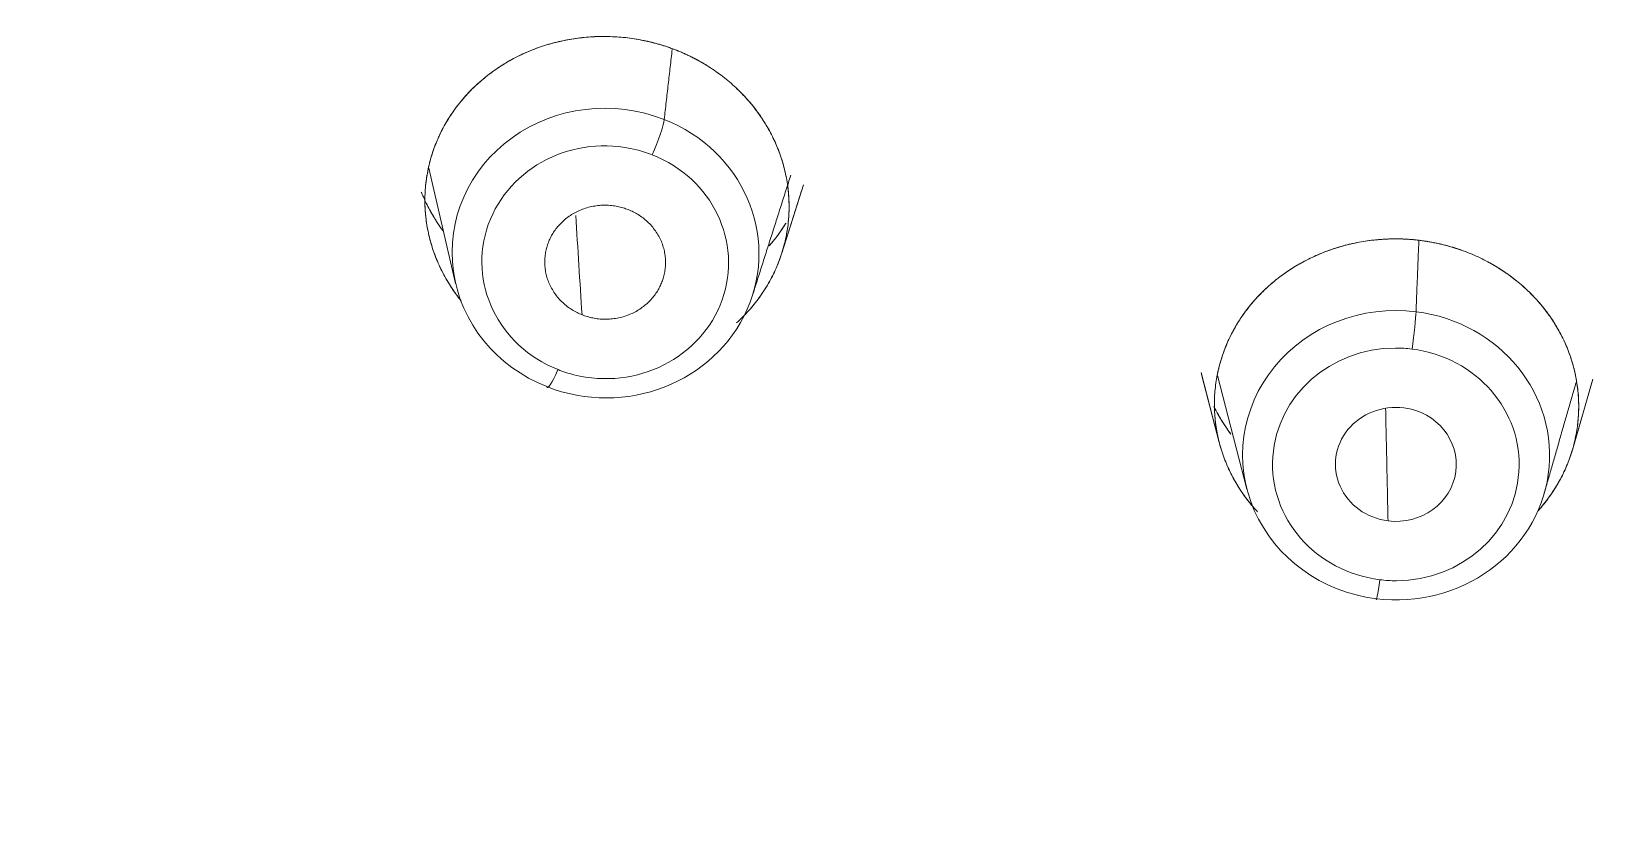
# Model space of a CAD drawing. Extents: x 5217 to 6345, y 0 to 827.
# Drawn here: x 5739.63 to 5755.17, y 460.3 to 468.15 of the extents above; entities that cross this region are included whole.
import ezdxf

# ---------------------------------------------------------------- set-up
doc = ezdxf.new("R2010")
doc.units = 0
doc.header["$LTSCALE"] = 30
doc.header["$MEASUREMENT"] = 0
doc.layers.add('1', color=7, linetype='CONTINUOUS')

msp = doc.modelspace()

# ---------------------------------------------------------------- linework, layer by layer
at = {"layer": '1', "color": 7, "linetype": 'Continuous', "lineweight": 18}
for p, q in [((5743.574, 466.795), (5743.84, 465.65)), ((5747.079, 465.952), (5747.296, 466.63)), ((5747.079, 465.952), (5747.276, 466.569)), ((5751.244, 464.767), (5751.424, 464.07)), ((5751.249, 464.746), (5751.424, 464.07)), ((5751.406, 464.737), (5751.699, 463.607)), ((5754.935, 464.01), (5755.133, 464.7)), ((5754.935, 464.01), (5755.124, 464.668))]:
    msp.add_line(p, q, dxfattribs=at)
for centre, major_axis, ratio, start_param, end_param in [((5757.244, 496.519), (-59.628, 0), 0.953717, 0, 1.529457), ((5757.244, 496.519), (-59.628, 0), 0.953717, 0, 1.529457), ((5745.328, 465.952), (-1.523, 0.061), 0.94344, 4.357922, 7.499515), ((5745.328, 465.952), (-1.523, 0.061), 0.94344, 1.21633, 4.357922), ((5753.18, 463.945), (-1.524, 0.021), 0.942731, 4.594443, 7.736036), ((5753.18, 463.945), (-1.524, 0.021), 0.942731, 1.452851, 4.594443), ((5753.178, 463.854), (-0.6, 0.008), 0.942731, 4.594443, 7.736036), ((5753.178, 463.854), (-0.6, 0.008), 0.942731, 1.452851, 4.594443)]:
    msp.add_ellipse(centre, major_axis=major_axis, ratio=ratio, start_param=start_param, end_param=end_param, dxfattribs=at)
at = {"layer": '1', "color": 7, "linetype": 'Continuous', "lineweight": 13}
for centre, major_axis, ratio, start_param, end_param in [((5745.797, 467.027), (-0.11, -0.279), 0.115075, 1.252435, 2.735123), ((5745.325, 465.861), (-1.224, 0.049), 0.94344, 4.493472, 7.499515), ((5745.325, 465.861), (-1.224, 0.049), 0.94344, 1.351879, 4.357922), ((5745.325, 465.861), (-1.224, 0.049), 0.94344, 4.357922, 4.493472), ((5753.34, 465.099), (0.037, 0.298), 0.03925, 4.374505, 5.857193), ((5753.178, 463.854), (-1.225, 0.017), 0.942731, 4.729993, 7.736036), ((5753.178, 463.854), (-1.225, 0.017), 0.942731, 4.594443, 4.729993), ((5753.178, 463.854), (-1.225, 0.017), 0.942731, 1.5884, 4.594443), ((5744.86, 464.894), (-0.11, -0.279), 0.115075, 6.052933, 7.535621), ((5745.325, 465.861), (-1.224, 0.049), 0.94344, 1.21633, 1.351879), ((5753.02, 462.809), (-0.037, -0.298), 0.03925, 6.03341, 7.516098), ((5753.178, 463.854), (-1.225, 0.017), 0.942731, 1.452851, 1.5884)]:
    msp.add_ellipse(centre, major_axis=major_axis, ratio=ratio, start_param=start_param, end_param=end_param, dxfattribs=at)
at = {"layer": '1', "color": 7, "linetype": 'Continuous', "lineweight": 18}
for points, knots in [([(5759.712, 439.668), (5760.292, 439.691), (5761.968, 439.78), (5764.735, 440.04), (5767.995, 440.52), (5771.222, 441.172), (5774.407, 441.992), (5777.54, 442.979), (5780.611, 444.129), (5783.61, 445.439), (5786.529, 446.905), (5789.359, 448.523), (5792.092, 450.287), (5794.718, 452.192), (5797.229, 454.232), (5799.619, 456.402), (5801.88, 458.694), (5804.005, 461.101), (5805.987, 463.617), (5807.821, 466.233), (5809.501, 468.942), (5811.021, 471.735), (5812.378, 474.604), (5813.566, 477.54), (5814.583, 480.534), (5815.426, 483.576), (5816.091, 486.659), (5816.577, 489.772), (5816.882, 492.905), (5817.005, 496.05), (5816.947, 499.196), (5816.706, 502.335), (5816.285, 505.456), (5815.684, 508.55), (5814.904, 511.608), (5813.949, 514.62), (5812.822, 517.578), (5811.525, 520.471), (5810.063, 523.292), (5808.44, 526.031), (5806.66, 528.681), (5804.731, 531.234), (5802.657, 533.681), (5800.444, 536.015), (5798.1, 538.229), (5795.631, 540.316), (5793.045, 542.27), (5790.35, 544.085), (5787.555, 545.755), (5784.667, 547.276), (5781.695, 548.643), (5778.649, 549.85), (5775.538, 550.896), (5772.371, 551.776), (5769.157, 552.489), (5765.908, 553.031), (5762.632, 553.401), (5759.34, 553.598), (5756.041, 553.622), (5752.746, 553.471), (5749.464, 553.148), (5746.207, 552.652), (5742.982, 551.986), (5739.802, 551.151), (5736.674, 550.149), (5733.609, 548.985), (5730.617, 547.661), (5727.705, 546.181), (5724.883, 544.551), (5722.16, 542.774), (5719.544, 540.857), (5717.043, 538.805), (5714.664, 536.624), (5712.415, 534.322), (5710.302, 531.904), (5708.333, 529.379), (5706.512, 526.755), (5704.847, 524.038), (5703.34, 521.238), (5701.998, 518.363), (5700.825, 515.422), (5699.823, 512.423), (5698.996, 509.377), (5698.347, 506.291), (5697.877, 503.176), (5697.588, 500.041), (5697.48, 496.896), (5697.555, 493.75), (5697.811, 490.612), (5698.249, 487.493), (5698.866, 484.402), (5699.661, 481.348), (5700.631, 478.34), (5701.774, 475.388), (5703.085, 472.5), (5704.562, 469.686), (5706.199, 466.954), (5707.991, 464.313), (5709.934, 461.769), (5712.021, 459.332), (5714.245, 457.008), (5716.601, 454.805), (5719.08, 452.73), (5721.676, 450.788), (5724.38, 448.985), (5727.184, 447.328), (5730.08, 445.82), (5733.058, 444.468), (5736.111, 443.274), (5739.227, 442.243), (5742.399, 441.377), (5745.616, 440.68), (5748.868, 440.153), (5751.926, 439.822), (5753.898, 439.702), (5754.776, 439.668)], [0, 0, 0, 0, 0.004702, 0.013606, 0.022511, 0.031416, 0.040321, 0.049226, 0.058131, 0.067035, 0.07594, 0.084844, 0.093748, 0.102652, 0.111556, 0.120459, 0.129362, 0.138265, 0.147168, 0.15607, 0.164972, 0.173874, 0.182775, 0.191676, 0.200577, 0.209478, 0.218378, 0.227279, 0.236179, 0.245079, 0.253978, 0.262878, 0.271778, 0.280678, 0.289578, 0.298478, 0.307379, 0.316279, 0.32518, 0.334081, 0.342982, 0.351884, 0.360785, 0.369687, 0.37859, 0.387493, 0.396396, 0.405299, 0.414202, 0.423106, 0.43201, 0.440914, 0.449818, 0.458723, 0.467628, 0.476532, 0.485437, 0.494342, 0.503247, 0.512152, 0.521057, 0.529962, 0.538867, 0.547772, 0.556677, 0.565582, 0.574486, 0.583391, 0.592295, 0.601199, 0.610103, 0.619007, 0.62791, 0.636813, 0.645716, 0.654619, 0.663521, 0.672423, 0.681325, 0.690226, 0.699127, 0.708028, 0.716929, 0.725829, 0.734729, 0.743629, 0.752529, 0.761429, 0.770329, 0.779229, 0.788129, 0.797029, 0.805929, 0.814829, 0.82373, 0.832631, 0.841532, 0.850433, 0.859334, 0.868236, 0.877138, 0.886041, 0.894944, 0.903847, 0.91275, 0.921653, 0.930557, 0.939461, 0.948365, 0.95727, 0.966174, 0.975079, 0.983983, 0.992888, 1, 1, 1, 1]), ([(5793.07, 451.033), (5793.622, 451.416), (5795.04, 452.443), (5797.228, 454.234), (5799.62, 456.401), (5801.88, 458.694), (5804.005, 461.101), (5805.987, 463.617), (5807.821, 466.233), (5809.501, 468.942), (5811.021, 471.735), (5812.378, 474.604), (5813.566, 477.54), (5814.583, 480.534), (5815.426, 483.576), (5816.091, 486.659), (5816.577, 489.772), (5816.882, 492.905), (5817.005, 496.05), (5816.947, 499.196), (5816.706, 502.335), (5816.285, 505.456), (5815.684, 508.55), (5814.904, 511.608), (5813.949, 514.62), (5812.822, 517.578), (5811.525, 520.471), (5810.063, 523.292), (5808.44, 526.031), (5806.66, 528.681), (5804.731, 531.234), (5802.657, 533.681), (5800.444, 536.015), (5798.1, 538.229), (5795.631, 540.316), (5793.045, 542.27), (5790.35, 544.085), (5787.555, 545.755), (5784.667, 547.276), (5781.695, 548.643), (5778.649, 549.85), (5775.538, 550.896), (5772.371, 551.776), (5769.157, 552.489), (5765.908, 553.031), (5762.632, 553.401), (5759.34, 553.598), (5756.041, 553.622), (5752.746, 553.471), (5749.464, 553.148), (5746.207, 552.652), (5742.982, 551.986), (5739.802, 551.151), (5736.674, 550.149), (5733.609, 548.985), (5730.617, 547.661), (5727.705, 546.181), (5724.883, 544.551), (5722.16, 542.774), (5719.544, 540.857), (5717.043, 538.805), (5714.664, 536.624), (5712.415, 534.322), (5710.302, 531.904), (5708.333, 529.379), (5706.512, 526.755), (5704.847, 524.038), (5703.34, 521.238), (5701.998, 518.363), (5700.825, 515.422), (5699.823, 512.423), (5698.996, 509.377), (5698.347, 506.291), (5697.877, 503.176), (5697.588, 500.041), (5697.48, 496.896), (5697.555, 493.75), (5697.811, 490.612), (5698.249, 487.493), (5698.866, 484.402), (5699.661, 481.348), (5700.631, 478.34), (5701.774, 475.388), (5703.085, 472.5), (5704.562, 469.686), (5706.199, 466.954), (5707.991, 464.313), (5709.934, 461.769), (5712.021, 459.332), (5714.246, 457.009), (5716.6, 454.804), (5719.085, 452.736), (5720.978, 451.284), (5722.066, 450.56), (5722.254, 450.437)], [0, 0, 0, 0, 0.006833, 0.017845, 0.028856, 0.039868, 0.050878, 0.061889, 0.072899, 0.083908, 0.094918, 0.105926, 0.116935, 0.127943, 0.138951, 0.149959, 0.160966, 0.171973, 0.18298, 0.193987, 0.204994, 0.216001, 0.227008, 0.238016, 0.249023, 0.26003, 0.271038, 0.282046, 0.293055, 0.304063, 0.315072, 0.326082, 0.337091, 0.348102, 0.359112, 0.370123, 0.381134, 0.392146, 0.403157, 0.414169, 0.425182, 0.436194, 0.447207, 0.45822, 0.469233, 0.480246, 0.491259, 0.502272, 0.513286, 0.524299, 0.535313, 0.546326, 0.557339, 0.568352, 0.579365, 0.590378, 0.601391, 0.612403, 0.623416, 0.634428, 0.645439, 0.656451, 0.667462, 0.678472, 0.689483, 0.700493, 0.711502, 0.722512, 0.73352, 0.744529, 0.755537, 0.766545, 0.777553, 0.78856, 0.799567, 0.810574, 0.821581, 0.832588, 0.843595, 0.854602, 0.865609, 0.876617, 0.887624, 0.898632, 0.90964, 0.920649, 0.931657, 0.942666, 0.953676, 0.964686, 0.975696, 0.986706, 0.997717, 1, 1, 1, 1]), ([(5746.033, 467.965), (5746.026, 467.968), (5746.013, 467.973), (5745.993, 467.98), (5745.973, 467.987), (5745.953, 467.995), (5745.933, 468.001), (5745.912, 468.008), (5745.892, 468.015), (5745.871, 468.021), (5745.851, 468.027), (5745.83, 468.033), (5745.809, 468.038), (5745.788, 468.044), (5745.767, 468.049), (5745.745, 468.054), (5745.724, 468.058), (5745.681, 468.067), (5745.616, 468.079), (5745.529, 468.091), (5745.441, 468.098), (5745.38, 468.101), (5745.239, 468.104), (5745.01, 468.089), (5744.689, 468.01), (5744.435, 467.899), (5744.246, 467.784), (5744.116, 467.685), (5743.99, 467.571), (5743.872, 467.439), (5743.788, 467.319), (5743.731, 467.223), (5743.702, 467.169), (5743.676, 467.114), (5743.651, 467.058), (5743.624, 466.991), (5743.6, 466.916), (5743.572, 466.817), (5743.546, 466.685), (5743.533, 466.536), (5743.535, 466.4), (5743.545, 466.283), (5743.567, 466.154), (5743.602, 466.015), (5743.659, 465.863), (5743.733, 465.712), (5743.815, 465.581), (5743.872, 465.505), (5743.895, 465.476)], [0, 0, 0, 0, 0.004523, 0.009054, 0.013592, 0.018138, 0.022691, 0.027252, 0.03182, 0.036395, 0.040978, 0.045568, 0.050166, 0.054772, 0.059385, 0.064005, 0.068633, 0.073269, 0.091949, 0.11062, 0.12928, 0.147931, 0.149237, 0.219229, 0.293179, 0.360478, 0.398964, 0.438183, 0.469338, 0.512725, 0.557544, 0.569718, 0.588987, 0.6004, 0.611267, 0.631632, 0.650045, 0.666374, 0.702979, 0.743551, 0.770734, 0.797832, 0.824842, 0.861408, 0.896193, 0.936162, 0.975637, 1, 1, 1, 1]), ([(5746.033, 467.965), (5746.026, 467.968), (5746.013, 467.973), (5745.993, 467.98), (5745.973, 467.987), (5745.953, 467.995), (5745.933, 468.001), (5745.912, 468.008), (5745.892, 468.015), (5745.871, 468.021), (5745.851, 468.027), (5745.83, 468.033), (5745.809, 468.038), (5745.788, 468.044), (5745.767, 468.049), (5745.745, 468.054), (5745.724, 468.058), (5745.681, 468.067), (5745.616, 468.079), (5745.529, 468.091), (5745.441, 468.098), (5745.38, 468.101), (5745.239, 468.104), (5745.01, 468.089), (5744.689, 468.01), (5744.435, 467.899), (5744.246, 467.784), (5744.116, 467.685), (5743.99, 467.571), (5743.872, 467.439), (5743.788, 467.319), (5743.731, 467.223), (5743.702, 467.169), (5743.676, 467.114), (5743.651, 467.058), (5743.624, 466.991), (5743.6, 466.916), (5743.572, 466.817), (5743.546, 466.685), (5743.533, 466.536), (5743.535, 466.4), (5743.545, 466.283), (5743.567, 466.154), (5743.602, 466.015), (5743.659, 465.863), (5743.733, 465.712), (5743.815, 465.581), (5743.872, 465.505), (5743.895, 465.476)], [0, 0, 0, 0, 0.004523, 0.009054, 0.013592, 0.018138, 0.022691, 0.027252, 0.03182, 0.036395, 0.040978, 0.045568, 0.050166, 0.054772, 0.059385, 0.064005, 0.068633, 0.073269, 0.091949, 0.11062, 0.12928, 0.147931, 0.149237, 0.219229, 0.293179, 0.360478, 0.398964, 0.438183, 0.469338, 0.512725, 0.557544, 0.569718, 0.588987, 0.6004, 0.611267, 0.631632, 0.650045, 0.666374, 0.702979, 0.743551, 0.770734, 0.797832, 0.824842, 0.861408, 0.896193, 0.936162, 0.975637, 1, 1, 1, 1]), ([(5743.894, 465.478), (5743.869, 465.509), (5743.811, 465.587), (5743.729, 465.717), (5743.656, 465.869), (5743.599, 466.027), (5743.559, 466.188), (5743.536, 466.352), (5743.532, 466.517), (5743.546, 466.682), (5743.578, 466.846), (5743.627, 467.006), (5743.694, 467.159), (5743.777, 467.304), (5743.874, 467.44), (5743.984, 467.564), (5744.106, 467.677), (5744.237, 467.777), (5744.378, 467.865), (5744.526, 467.939), (5744.682, 468.001), (5744.843, 468.048), (5745.01, 468.081), (5745.18, 468.1), (5745.324, 468.103), (5745.44, 468.098), (5745.526, 468.091), (5745.613, 468.079), (5745.682, 468.067), (5745.736, 468.056), (5745.774, 468.047), (5745.812, 468.037), (5745.849, 468.027), (5745.887, 468.016), (5745.924, 468.005), (5745.96, 467.992), (5745.997, 467.979), (5746.021, 467.97), (5746.033, 467.965)], [0, 0, 0, 0, 0.026822, 0.065128, 0.10344, 0.141544, 0.17965, 0.21797, 0.256099, 0.294664, 0.333291, 0.372213, 0.410662, 0.4488, 0.486936, 0.524375, 0.561497, 0.59801, 0.634416, 0.670604, 0.706602, 0.742802, 0.778944, 0.815506, 0.852037, 0.870484, 0.888883, 0.907283, 0.925734, 0.934013, 0.942275, 0.950524, 0.958764, 0.967001, 0.975238, 0.983481, 0.991733, 1, 1, 1, 1]), ([(5743.894, 465.478), (5743.869, 465.509), (5743.811, 465.587), (5743.729, 465.717), (5743.656, 465.869), (5743.599, 466.027), (5743.559, 466.188), (5743.536, 466.352), (5743.532, 466.517), (5743.546, 466.682), (5743.578, 466.846), (5743.627, 467.006), (5743.694, 467.159), (5743.777, 467.304), (5743.874, 467.44), (5743.984, 467.564), (5744.106, 467.677), (5744.237, 467.777), (5744.378, 467.865), (5744.526, 467.939), (5744.682, 468.001), (5744.843, 468.048), (5745.01, 468.081), (5745.18, 468.1), (5745.324, 468.103), (5745.44, 468.098), (5745.526, 468.091), (5745.613, 468.079), (5745.682, 468.067), (5745.736, 468.056), (5745.774, 468.047), (5745.812, 468.037), (5745.849, 468.027), (5745.887, 468.016), (5745.924, 468.005), (5745.96, 467.992), (5745.997, 467.979), (5746.021, 467.97), (5746.033, 467.965)], [0, 0, 0, 0, 0.026822, 0.065128, 0.10344, 0.141544, 0.17965, 0.21797, 0.256099, 0.294664, 0.333291, 0.372213, 0.410662, 0.4488, 0.486936, 0.524375, 0.561497, 0.59801, 0.634416, 0.670604, 0.706602, 0.742802, 0.778944, 0.815506, 0.852037, 0.870484, 0.888883, 0.907283, 0.925734, 0.934013, 0.942275, 0.950524, 0.958764, 0.967001, 0.975238, 0.983481, 0.991733, 1, 1, 1, 1]), ([(5746.033, 467.965), (5746.04, 467.962), (5746.053, 467.957), (5746.072, 467.949), (5746.092, 467.941), (5746.111, 467.932), (5746.131, 467.923), (5746.15, 467.914), (5746.169, 467.905), (5746.188, 467.896), (5746.207, 467.886), (5746.226, 467.876), (5746.244, 467.866), (5746.263, 467.856), (5746.281, 467.846), (5746.3, 467.835), (5746.318, 467.824), (5746.354, 467.802), (5746.408, 467.767), (5746.477, 467.717), (5746.543, 467.665), (5746.628, 467.591), (5746.728, 467.491), (5746.835, 467.36), (5746.928, 467.22), (5747.007, 467.072), (5747.069, 466.918), (5747.115, 466.76), (5747.143, 466.599), (5747.154, 466.437), (5747.148, 466.275), (5747.124, 466.113), (5747.083, 465.954), (5747.025, 465.8), (5746.95, 465.651), (5746.859, 465.51), (5746.752, 465.378), (5746.672, 465.297), (5746.63, 465.259)], [0, 0, 0, 0, 0.006049, 0.012093, 0.018132, 0.024169, 0.030203, 0.036236, 0.042269, 0.048303, 0.054338, 0.060377, 0.066419, 0.072467, 0.07852, 0.084581, 0.090649, 0.096727, 0.121234, 0.145676, 0.170122, 0.194637, 0.244221, 0.293774, 0.343724, 0.394143, 0.444473, 0.494659, 0.544457, 0.594537, 0.644501, 0.694845, 0.74541, 0.796079, 0.846831, 0.898125, 0.949056, 1, 1, 1, 1]), ([(5746.63, 465.259), (5746.674, 465.298), (5746.754, 465.379), (5746.838, 465.485), (5746.9, 465.574), (5746.959, 465.669), (5747.021, 465.791), (5747.081, 465.947), (5747.126, 466.117), (5747.149, 466.287), (5747.153, 466.454), (5747.142, 466.613), (5747.11, 466.78), (5747.064, 466.933), (5747.003, 467.079), (5746.927, 467.224), (5746.832, 467.365), (5746.725, 467.494), (5746.627, 467.592), (5746.543, 467.665), (5746.476, 467.718), (5746.407, 467.767), (5746.348, 467.806), (5746.299, 467.836), (5746.262, 467.857), (5746.225, 467.877), (5746.187, 467.896), (5746.149, 467.915), (5746.111, 467.932), (5746.072, 467.949), (5746.046, 467.96), (5746.033, 467.965)], [0, 0, 0, 0, 0.0526, 0.101871, 0.122304, 0.151509, 0.203935, 0.24738, 0.305167, 0.366615, 0.405468, 0.460061, 0.513634, 0.561391, 0.605857, 0.657444, 0.708462, 0.757564, 0.805365, 0.829887, 0.854428, 0.878989, 0.903571, 0.915756, 0.927904, 0.940013, 0.952086, 0.96412, 0.976117, 0.988077, 1, 1, 1, 1]), ([(5746.63, 465.259), (5746.674, 465.298), (5746.754, 465.379), (5746.838, 465.485), (5746.9, 465.574), (5746.959, 465.669), (5747.021, 465.791), (5747.081, 465.947), (5747.126, 466.117), (5747.149, 466.287), (5747.153, 466.454), (5747.142, 466.613), (5747.11, 466.78), (5747.064, 466.933), (5747.003, 467.079), (5746.927, 467.224), (5746.832, 467.365), (5746.725, 467.494), (5746.627, 467.592), (5746.543, 467.665), (5746.476, 467.718), (5746.407, 467.767), (5746.348, 467.806), (5746.299, 467.836), (5746.262, 467.857), (5746.225, 467.877), (5746.187, 467.896), (5746.149, 467.915), (5746.111, 467.932), (5746.072, 467.949), (5746.046, 467.96), (5746.033, 467.965)], [0, 0, 0, 0, 0.0526, 0.101871, 0.122304, 0.151509, 0.203935, 0.24738, 0.305167, 0.366615, 0.405468, 0.460061, 0.513634, 0.561391, 0.605857, 0.657444, 0.708462, 0.757564, 0.805365, 0.829887, 0.854428, 0.878989, 0.903571, 0.915756, 0.927904, 0.940013, 0.952086, 0.96412, 0.976117, 0.988077, 1, 1, 1, 1]), ([(5746.033, 467.965), (5746.04, 467.962), (5746.053, 467.957), (5746.072, 467.949), (5746.092, 467.941), (5746.111, 467.932), (5746.131, 467.923), (5746.15, 467.914), (5746.169, 467.905), (5746.188, 467.896), (5746.207, 467.886), (5746.226, 467.876), (5746.244, 467.866), (5746.263, 467.856), (5746.281, 467.846), (5746.3, 467.835), (5746.318, 467.824), (5746.354, 467.802), (5746.408, 467.767), (5746.477, 467.717), (5746.543, 467.665), (5746.628, 467.591), (5746.728, 467.491), (5746.835, 467.36), (5746.928, 467.22), (5747.007, 467.072), (5747.069, 466.918), (5747.115, 466.76), (5747.143, 466.599), (5747.154, 466.437), (5747.148, 466.275), (5747.124, 466.113), (5747.083, 465.954), (5747.025, 465.8), (5746.95, 465.651), (5746.859, 465.51), (5746.752, 465.378), (5746.672, 465.297), (5746.63, 465.259)], [0, 0, 0, 0, 0.006049, 0.012093, 0.018132, 0.024169, 0.030203, 0.036236, 0.042269, 0.048303, 0.054338, 0.060377, 0.066419, 0.072467, 0.07852, 0.084581, 0.090649, 0.096727, 0.121234, 0.145676, 0.170122, 0.194637, 0.244221, 0.293774, 0.343724, 0.394143, 0.444473, 0.494659, 0.544457, 0.594537, 0.644501, 0.694845, 0.74541, 0.796079, 0.846831, 0.898125, 0.949056, 1, 1, 1, 1]), ([(5743.498, 466.558), (5743.505, 466.542), (5743.536, 466.469), (5743.59, 466.362), (5743.644, 466.276), (5743.666, 466.242)], [0, 0, 0, 0, 0.152255, 0.668907, 1, 1, 1, 1]), ([(5743.498, 466.558), (5743.505, 466.542), (5743.536, 466.469), (5743.59, 466.362), (5743.644, 466.276), (5743.666, 466.242)], [0, 0, 0, 0, 0.152255, 0.668907, 1, 1, 1, 1]), ([(5743.718, 466.168), (5743.716, 466.171), (5743.676, 466.226), (5743.613, 466.322), (5743.561, 466.42), (5743.541, 466.462)], [0, 0, 0, 0, 0.032642, 0.586626, 1, 1, 1, 1]), ([(5743.718, 466.168), (5743.716, 466.171), (5743.676, 466.226), (5743.613, 466.322), (5743.561, 466.42), (5743.541, 466.462)], [0, 0, 0, 0, 0.032642, 0.586626, 1, 1, 1, 1]), ([(5747.12, 466.248), (5747.119, 466.247), (5747.105, 466.224), (5747.069, 466.169), (5747.015, 466.095), (5746.972, 466.044), (5746.954, 466.023)], [0, 0, 0, 0, 0.015317, 0.287371, 0.704482, 1, 1, 1, 1]), ([(5747.12, 466.248), (5747.119, 466.247), (5747.105, 466.224), (5747.069, 466.169), (5747.015, 466.095), (5746.972, 466.044), (5746.954, 466.023)], [0, 0, 0, 0, 0.015317, 0.287371, 0.704482, 1, 1, 1, 1]), ([(5746.955, 466.023), (5746.957, 466.026), (5747, 466.076), (5747.057, 466.151), (5747.106, 466.226), (5747.12, 466.249)], [0, 0, 0, 0, 0.037436, 0.710133, 1, 1, 1, 1]), ([(5746.955, 466.023), (5746.957, 466.026), (5747, 466.076), (5747.057, 466.151), (5747.106, 466.226), (5747.12, 466.249)], [0, 0, 0, 0, 0.037436, 0.710133, 1, 1, 1, 1]), ([(5753.42, 466.077), (5753.413, 466.078), (5753.399, 466.08), (5753.378, 466.082), (5753.357, 466.084), (5753.336, 466.086), (5753.314, 466.088), (5753.293, 466.089), (5753.272, 466.09), (5753.25, 466.091), (5753.229, 466.092), (5753.207, 466.092), (5753.165, 466.093), (5753.102, 466.092), (5753.018, 466.087), (5752.935, 466.079), (5752.826, 466.063), (5752.694, 466.036), (5752.55, 465.993), (5752.419, 465.943), (5752.28, 465.879), (5752.135, 465.796), (5751.993, 465.694), (5751.871, 465.587), (5751.76, 465.471), (5751.666, 465.351), (5751.58, 465.218), (5751.504, 465.07), (5751.444, 464.91), (5751.41, 464.778), (5751.392, 464.679), (5751.379, 464.575), (5751.374, 464.471), (5751.377, 464.371), (5751.385, 464.269), (5751.401, 464.164), (5751.427, 464.057), (5751.459, 463.95), (5751.509, 463.82), (5751.584, 463.675), (5751.669, 463.543), (5751.739, 463.455), (5751.778, 463.41), (5751.785, 463.402)], [0, 0, 0, 0, 0.004885, 0.009779, 0.014683, 0.019595, 0.024517, 0.029448, 0.034388, 0.039338, 0.044297, 0.049264, 0.054242, 0.073607, 0.093006, 0.112439, 0.131909, 0.169028, 0.206742, 0.236913, 0.267549, 0.314714, 0.356012, 0.393198, 0.431891, 0.473499, 0.506295, 0.549531, 0.598357, 0.63463, 0.652862, 0.675304, 0.71447, 0.731924, 0.751734, 0.792134, 0.812808, 0.834844, 0.876469, 0.917513, 0.956356, 0.992855, 1, 1, 1, 1]), ([(5751.802, 463.384), (5751.775, 463.413), (5751.713, 463.485), (5751.625, 463.608), (5751.541, 463.754), (5751.473, 463.906), (5751.422, 464.065), (5751.389, 464.227), (5751.374, 464.393), (5751.376, 464.559), (5751.397, 464.724), (5751.436, 464.884), (5751.491, 465.039), (5751.562, 465.186), (5751.647, 465.325), (5751.746, 465.454), (5751.856, 465.573), (5751.978, 465.682), (5752.11, 465.779), (5752.252, 465.864), (5752.403, 465.938), (5752.562, 465.998), (5752.699, 466.036), (5752.812, 466.06), (5752.897, 466.074), (5752.983, 466.084), (5753.054, 466.089), (5753.109, 466.092), (5753.148, 466.093), (5753.187, 466.093), (5753.226, 466.092), (5753.265, 466.091), (5753.304, 466.088), (5753.342, 466.086), (5753.381, 466.082), (5753.407, 466.079), (5753.42, 466.077)], [0, 0, 0, 0, 0.028108, 0.069407, 0.110721, 0.152254, 0.193593, 0.235394, 0.277271, 0.319461, 0.361143, 0.402487, 0.443826, 0.484415, 0.524652, 0.564238, 0.603698, 0.642933, 0.681949, 0.721196, 0.76037, 0.800008, 0.839605, 0.859603, 0.879548, 0.899494, 0.919494, 0.928469, 0.937425, 0.946367, 0.9553, 0.964228, 0.973158, 0.982093, 0.991039, 1, 1, 1, 1]), ([(5753.42, 466.077), (5753.413, 466.078), (5753.399, 466.08), (5753.378, 466.082), (5753.357, 466.084), (5753.336, 466.086), (5753.314, 466.088), (5753.293, 466.089), (5753.272, 466.09), (5753.25, 466.091), (5753.229, 466.092), (5753.207, 466.092), (5753.165, 466.093), (5753.102, 466.092), (5753.018, 466.087), (5752.935, 466.079), (5752.826, 466.063), (5752.694, 466.036), (5752.55, 465.993), (5752.419, 465.943), (5752.28, 465.879), (5752.135, 465.796), (5751.993, 465.694), (5751.871, 465.587), (5751.76, 465.471), (5751.666, 465.351), (5751.58, 465.218), (5751.504, 465.07), (5751.444, 464.91), (5751.41, 464.778), (5751.392, 464.679), (5751.379, 464.575), (5751.374, 464.471), (5751.377, 464.371), (5751.385, 464.269), (5751.401, 464.164), (5751.427, 464.057), (5751.459, 463.95), (5751.509, 463.82), (5751.584, 463.675), (5751.669, 463.543), (5751.739, 463.455), (5751.778, 463.41), (5751.785, 463.402)], [0, 0, 0, 0, 0.004885, 0.009779, 0.014683, 0.019595, 0.024517, 0.029448, 0.034388, 0.039338, 0.044297, 0.049264, 0.054242, 0.073607, 0.093006, 0.112439, 0.131909, 0.169028, 0.206742, 0.236913, 0.267549, 0.314714, 0.356012, 0.393198, 0.431891, 0.473499, 0.506295, 0.549531, 0.598357, 0.63463, 0.652862, 0.675304, 0.71447, 0.731924, 0.751734, 0.792134, 0.812808, 0.834844, 0.876469, 0.917513, 0.956356, 0.992855, 1, 1, 1, 1]), ([(5751.802, 463.384), (5751.775, 463.413), (5751.713, 463.485), (5751.625, 463.608), (5751.541, 463.754), (5751.473, 463.906), (5751.422, 464.065), (5751.389, 464.227), (5751.374, 464.393), (5751.376, 464.559), (5751.397, 464.724), (5751.436, 464.884), (5751.491, 465.039), (5751.562, 465.186), (5751.647, 465.325), (5751.746, 465.454), (5751.856, 465.573), (5751.978, 465.682), (5752.11, 465.779), (5752.252, 465.864), (5752.403, 465.938), (5752.562, 465.998), (5752.699, 466.036), (5752.812, 466.06), (5752.897, 466.074), (5752.983, 466.084), (5753.054, 466.089), (5753.109, 466.092), (5753.148, 466.093), (5753.187, 466.093), (5753.226, 466.092), (5753.265, 466.091), (5753.304, 466.088), (5753.342, 466.086), (5753.381, 466.082), (5753.407, 466.079), (5753.42, 466.077)], [0, 0, 0, 0, 0.028108, 0.069407, 0.110721, 0.152254, 0.193593, 0.235394, 0.277271, 0.319461, 0.361143, 0.402487, 0.443826, 0.484415, 0.524652, 0.564238, 0.603698, 0.642933, 0.681949, 0.721196, 0.76037, 0.800008, 0.839605, 0.859603, 0.879548, 0.899494, 0.919494, 0.928469, 0.937425, 0.946367, 0.9553, 0.964228, 0.973158, 0.982093, 0.991039, 1, 1, 1, 1]), ([(5754.59, 463.392), (5754.61, 463.415), (5754.67, 463.486), (5754.758, 463.609), (5754.842, 463.76), (5754.893, 463.883), (5754.928, 463.985), (5754.957, 464.091), (5754.982, 464.224), (5754.996, 464.389), (5754.992, 464.564), (5754.966, 464.733), (5754.923, 464.896), (5754.867, 465.046), (5754.79, 465.199), (5754.702, 465.335), (5754.603, 465.462), (5754.488, 465.582), (5754.357, 465.695), (5754.218, 465.793), (5754.096, 465.864), (5753.995, 465.914), (5753.916, 465.948), (5753.836, 465.979), (5753.767, 466.002), (5753.712, 466.018), (5753.671, 466.029), (5753.629, 466.04), (5753.587, 466.049), (5753.546, 466.057), (5753.504, 466.065), (5753.462, 466.072), (5753.434, 466.075), (5753.42, 466.077)], [0, 0, 0, 0, 0.025423, 0.077074, 0.125693, 0.171163, 0.190019, 0.216971, 0.265352, 0.305445, 0.358774, 0.415481, 0.451336, 0.501718, 0.551158, 0.59523, 0.636266, 0.683872, 0.730955, 0.776268, 0.820381, 0.843011, 0.865659, 0.888325, 0.91101, 0.922256, 0.933466, 0.944641, 0.955782, 0.966888, 0.97796, 0.988997, 1, 1, 1, 1]), ([(5754.59, 463.392), (5754.61, 463.415), (5754.67, 463.486), (5754.758, 463.609), (5754.842, 463.76), (5754.893, 463.883), (5754.928, 463.985), (5754.957, 464.091), (5754.982, 464.224), (5754.996, 464.389), (5754.992, 464.564), (5754.966, 464.733), (5754.923, 464.896), (5754.867, 465.046), (5754.79, 465.199), (5754.702, 465.335), (5754.603, 465.462), (5754.488, 465.582), (5754.357, 465.695), (5754.218, 465.793), (5754.096, 465.864), (5753.995, 465.914), (5753.916, 465.948), (5753.836, 465.979), (5753.767, 466.002), (5753.712, 466.018), (5753.671, 466.029), (5753.629, 466.04), (5753.587, 466.049), (5753.546, 466.057), (5753.504, 466.065), (5753.462, 466.072), (5753.434, 466.075), (5753.42, 466.077)], [0, 0, 0, 0, 0.025423, 0.077074, 0.125693, 0.171163, 0.190019, 0.216971, 0.265352, 0.305445, 0.358774, 0.415481, 0.451336, 0.501718, 0.551158, 0.59523, 0.636266, 0.683872, 0.730955, 0.776268, 0.820381, 0.843011, 0.865659, 0.888325, 0.91101, 0.922256, 0.933466, 0.944641, 0.955782, 0.966888, 0.97796, 0.988997, 1, 1, 1, 1]), ([(5753.42, 466.077), (5753.427, 466.076), (5753.441, 466.074), (5753.462, 466.071), (5753.484, 466.068), (5753.505, 466.065), (5753.526, 466.061), (5753.547, 466.057), (5753.568, 466.053), (5753.589, 466.049), (5753.61, 466.044), (5753.63, 466.039), (5753.651, 466.034), (5753.672, 466.029), (5753.693, 466.023), (5753.713, 466.017), (5753.734, 466.011), (5753.775, 465.999), (5753.836, 465.979), (5753.917, 465.948), (5753.995, 465.914), (5754.098, 465.863), (5754.222, 465.791), (5754.362, 465.692), (5754.491, 465.58), (5754.608, 465.456), (5754.711, 465.323), (5754.8, 465.181), (5754.873, 465.033), (5754.929, 464.879), (5754.969, 464.721), (5754.991, 464.56), (5754.997, 464.396), (5754.984, 464.233), (5754.954, 464.071), (5754.906, 463.913), (5754.841, 463.759), (5754.76, 463.613), (5754.674, 463.491), (5754.615, 463.42), (5754.59, 463.392)], [0, 0, 0, 0, 0.005582, 0.01116, 0.016734, 0.022304, 0.027873, 0.033441, 0.039008, 0.044576, 0.050146, 0.055719, 0.061295, 0.066876, 0.072463, 0.078055, 0.083656, 0.089264, 0.111882, 0.134439, 0.156998, 0.179621, 0.225383, 0.271109, 0.317212, 0.363735, 0.41019, 0.456496, 0.502458, 0.548668, 0.594782, 0.641237, 0.687903, 0.734661, 0.781494, 0.828834, 0.87583, 0.922921, 0.969554, 1, 1, 1, 1]), ([(5753.42, 466.077), (5753.427, 466.076), (5753.441, 466.074), (5753.462, 466.071), (5753.484, 466.068), (5753.505, 466.065), (5753.526, 466.061), (5753.547, 466.057), (5753.568, 466.053), (5753.589, 466.049), (5753.61, 466.044), (5753.63, 466.039), (5753.651, 466.034), (5753.672, 466.029), (5753.693, 466.023), (5753.713, 466.017), (5753.734, 466.011), (5753.775, 465.999), (5753.836, 465.979), (5753.917, 465.948), (5753.995, 465.914), (5754.098, 465.863), (5754.222, 465.791), (5754.362, 465.692), (5754.491, 465.58), (5754.608, 465.456), (5754.711, 465.323), (5754.8, 465.181), (5754.873, 465.033), (5754.929, 464.879), (5754.969, 464.721), (5754.991, 464.56), (5754.997, 464.396), (5754.984, 464.233), (5754.954, 464.071), (5754.906, 463.913), (5754.841, 463.759), (5754.76, 463.613), (5754.674, 463.491), (5754.615, 463.42), (5754.59, 463.392)], [0, 0, 0, 0, 0.005582, 0.01116, 0.016734, 0.022304, 0.027873, 0.033441, 0.039008, 0.044576, 0.050146, 0.055719, 0.061295, 0.066876, 0.072463, 0.078055, 0.083656, 0.089264, 0.111882, 0.134439, 0.156998, 0.179621, 0.225383, 0.271109, 0.317212, 0.363735, 0.41019, 0.456496, 0.502458, 0.548668, 0.594782, 0.641237, 0.687903, 0.734661, 0.781494, 0.828834, 0.87583, 0.922921, 0.969554, 1, 1, 1, 1]), ([(5751.37, 464.429), (5751.378, 464.414), (5751.413, 464.345), (5751.469, 464.252), (5751.522, 464.177), (5751.54, 464.153)], [0, 0, 0, 0, 0.155319, 0.724932, 1, 1, 1, 1]), ([(5751.37, 464.429), (5751.378, 464.414), (5751.413, 464.345), (5751.469, 464.252), (5751.522, 464.177), (5751.54, 464.153)], [0, 0, 0, 0, 0.155319, 0.724932, 1, 1, 1, 1]), ([(5751.54, 464.153), (5751.528, 464.17), (5751.481, 464.235), (5751.423, 464.327), (5751.383, 464.404), (5751.37, 464.429)], [0, 0, 0, 0, 0.195786, 0.73523, 1, 1, 1, 1]), ([(5751.54, 464.153), (5751.528, 464.17), (5751.481, 464.235), (5751.423, 464.327), (5751.383, 464.404), (5751.37, 464.429)], [0, 0, 0, 0, 0.195786, 0.73523, 1, 1, 1, 1])]:
    msp.add_open_spline(points, degree=3, knots=knots, dxfattribs=at)
msp.add_rational_spline([(5697.616, 496.519), (5697.616, 441.954), (5754.78, 439.699)], [1, 0.715597051235, 0.983511684925], degree=2, dxfattribs=at)
msp.add_rational_spline([(5697.616, 496.519), (5697.616, 441.954), (5754.78, 439.699)], [1, 0.715597051235, 0.983511684925], degree=2, dxfattribs=at)
at = {"layer": '1', "color": 7, "linetype": 'Continuous', "lineweight": 13}
for points, degree in [([(5745.991, 467.973), (5745.911, 467.278)], 1), ([(5745.095, 465.339), (5745.074, 465.668), (5745.053, 465.997), (5745.032, 466.326)], 3), ([(5753.406, 466.076), (5753.378, 465.37)], 1), ([(5753.1, 463.293), (5753.076, 464.409)], 1)]:
    msp.add_open_spline(points, degree=degree, dxfattribs=at)
at = {"layer": '1', "color": 7, "linetype": 'Continuous', "lineweight": 18}
for points in [[(5746.785, 465.524), (5747.168, 466.724)], [(5754.651, 463.57), (5754.968, 464.666)]]:
    msp.add_open_spline(points, degree=1, dxfattribs=at)
for points, weights in [([(5745.095, 465.339), (5744.541, 465.558), (5744.77, 466.08), (5745, 466.602), (5745.554, 466.383)], [1, 0.707106781183, 1, 0.707106781183, 1]), ([(5745.554, 466.383), (5746.108, 466.164), (5745.879, 465.642), (5745.649, 465.12), (5745.095, 465.339)], [1, 0.70710678119, 1, 0.70710678119, 1])]:
    msp.add_rational_spline(points, weights, degree=2, knots=[0, 0, 0, 0.5, 0.5, 1, 1, 1], dxfattribs=at)

doc.saveas('drawing.dxf')
